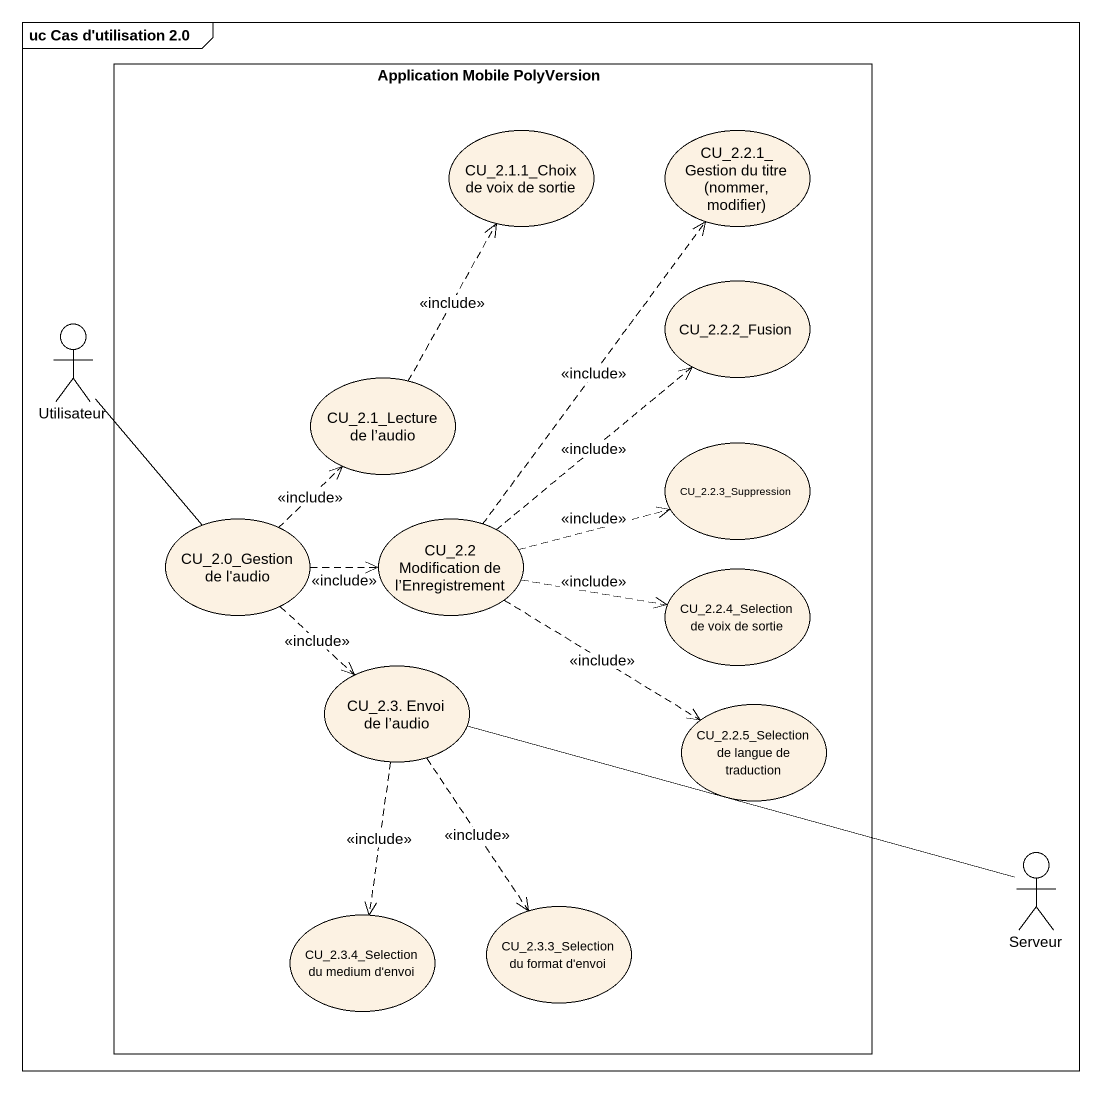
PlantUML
@startuml
mainframe uc Cas d'utilisation 2.0
rectangle "Application Mobile PolyVersion" as Application_Mobile {
  usecase "CU_2.1.1_Choix de voix de sortie" as CU_2_1_1_Choix_de_voix_de
  usecase "CU_2.2.1_ Gestion du titre (nommer, modifier)" as CU_2_2_1_Gestion_du_titre
  usecase "CU_2.2.2_Fusion" as CU_2_2_2_Fusion
  usecase "CU_2.1_Lecture de l’audio" as CU_2_1_Lecture_de_l_audio
  usecase "CU_2.2.3_Suppression" as CU_2_2_3_Suppression
  usecase "CU_2.0_Gestion de l'audio" as CU_2_0_Gestion_de_l_audio
  usecase "CU_2.2 Modification de l’Enregistrement" as CU_2_2_Modification_de_l
  usecase "CU_2.2.4_Selection de voix de sortie" as CU_2_2_4_Selection_de_voix
  usecase "CU_2.3. Envoi de l’audio" as CU_2_3_Envoi_de_l_audio
  usecase "CU_2.2.5_Selection de langue de traduction" as CU_2_2_5_Selection_de
  usecase "CU_2.3.4_Selection du medium d'envoi" as CU_2_3_4_Selection_du
  usecase "CU_2.3.3_Selection du format d'envoi" as CU_2_3_3_Selection_du
}
actor Utilisateur
actor Serveur
Utilisateur -- CU_2_0_Gestion_de_l_audio
CU_2_1_Lecture_de_l_audio .up.> CU_2_1_1_Choix_de_voix_de : <<include>>
CU_2_0_Gestion_de_l_audio .up.> CU_2_1_Lecture_de_l_audio : <<include>>
CU_2_0_Gestion_de_l_audio .right.> CU_2_2_Modification_de_l : <<include>>
CU_2_0_Gestion_de_l_audio ..> CU_2_3_Envoi_de_l_audio : <<include>>
CU_2_2_Modification_de_l .up.> CU_2_2_1_Gestion_du_titre : <<include>>
CU_2_2_Modification_de_l .up.> CU_2_2_2_Fusion : <<include>>
CU_2_2_Modification_de_l .right.> CU_2_2_3_Suppression : <<include>>
CU_2_2_Modification_de_l .right.> CU_2_2_4_Selection_de_voix : <<include>>
CU_2_2_Modification_de_l ..> CU_2_2_5_Selection_de : <<include>>
CU_2_3_Envoi_de_l_audio -right- Serveur
CU_2_3_Envoi_de_l_audio ..> CU_2_3_4_Selection_du : <<include>>
CU_2_3_Envoi_de_l_audio ..> CU_2_3_3_Selection_du : <<include>>
@enduml
